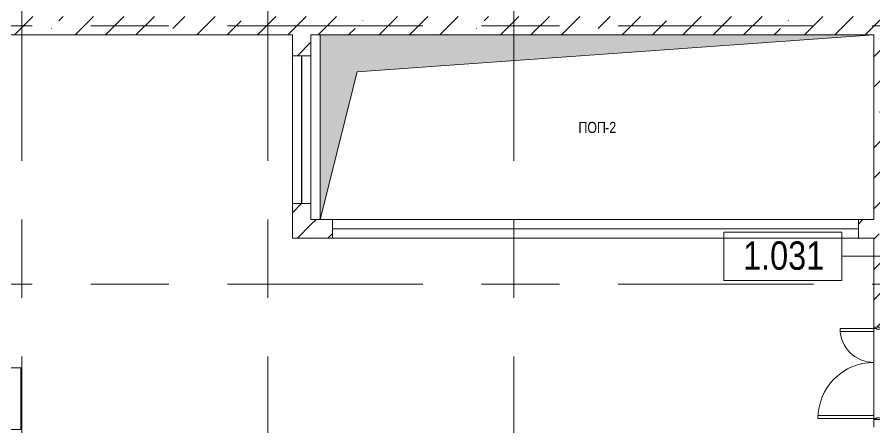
# Model space of a CAD drawing. Header units: millimetres. Extents: x 46431 to 216095, y -43515 to 31605.
# Drawn here: x 77855 to 91782, y -22400 to -15743 of the extents above; entities that cross this region are included whole.
import ezdxf

# ---------------------------------------------------------------- set-up
doc = ezdxf.new("R2010")
doc.units = ezdxf.units.MM
doc.linetypes.add('Осевые', pattern=[6350, 1270, -952.5, 3175, -952.5])
doc.linetypes.add('Сверху', pattern=[793.75, 476.25, -317.5])
for name, color, linetype, lineweight in [('Высотные отметки', 7, 'Continuous', 9), ('Двери', 7, 'Continuous', 9), ('Каркас_Импост', 7, 'Continuous', 9), ('Марки помещений', 7, 'Continuous', 9), ('Обобщенные модели', 7, 'Continuous', 9), ('Общие ребра', 7, 'Continuous', 9), ('Оси-2', 7, 'Осевые', 9), ('Панель', 7, 'Continuous', 9), ('Перекрытия', 7, 'Continuous', 9), ('Сверху', 7, 'Сверху', 9), ('Специальное оборудование', 7, 'Continuous', 9), ('Стены', 7, 'Continuous', 9), ('Стены-1', 7, 'Continuous', 18), ('Типовые аннотации', 7, 'Continuous', 9), ('Штриховка разреза-3', 7, 'Continuous', 9), ('Элементы узлов', 7, 'Continuous', 9), ('Элементы узлов-1', 7, 'Continuous', 5)]:
    doc.layers.add(name, color=color, linetype=linetype, lineweight=lineweight)
doc.layers.add('Обобщенные модели-1', color=7, linetype='Continuous', lineweight=9, true_color=0xffbc79)
doc.styles.add('Arial', font='Arial.ttf', dxfattribs={"width": 0.8, "height": 180})
doc.styles.add('Arial Narrow_1', font='Arial Narrow.ttf', dxfattribs={"height": 460})
pattern_1 = [(45, (0, 0), (-493.914, 493.914), []), (45, (493.9, 0), (-493.914, 493.914), [873.125, -174.625, 6.706, -167.919])]

# ---------------------------------------------------------------- blocks, each defined once
blk = doc.blocks.new('Дверь - Полуторная_001 - ДВ3_20-15-6256108-План 1-го этажа на отм_ -6_000')
at = {"layer": 'Двери'}
for p, q in [((-684, 1059), (-729, 1059)), ((-729, 1059), (-729, 150)), ((-684, 150), (-684, 1059)), ((684, 150), (684, 699)), ((684, 699), (729, 699)), ((729, 699), (729, 150)), ((-729, 150), (-684, 150)), ((729, 150), (684, 150))]:
    blk.add_line(p, q, dxfattribs=at)
for centre, radius, start, end in [((-729, 150), 909, 360, 90), ((729, 150), 549, 90, 180)]:
    blk.add_arc(centre, radius, start, end, dxfattribs=at)
at = {"layer": 'Каркас_Импост'}
for p, q in [((-730, 150), (-750, 150)), ((-750, 150), (-750, -150)), ((-730, 105), (-730, 150)), ((750, 150), (730, 150)), ((730, 150), (730, 105)), ((750, -150), (750, 150)), ((-720, 105), (-730, 105)), ((-720, -150), (-720, 105)), ((730, 105), (720, 105)), ((720, 105), (720, -150)), ((-750, -150), (-720, -150)), ((720, -150), (750, -150))]:
    blk.add_line(p, q, dxfattribs=at)
at = {"layer": 'Панель'}
for p, q in [((-729, 1059), (-684, 1059)), ((-729, 150), (-729, 1059)), ((-684, 1059), (-684, 150)), ((684, 699), (684, 150)), ((729, 699), (684, 699)), ((729, 150), (729, 699)), ((-684, 150), (-729, 150)), ((684, 150), (729, 150))]:
    blk.add_line(p, q, dxfattribs=at)
blk = doc.blocks.new('170_ОтверстиеПрямоугольноеВертикальное - 170_ОтверстиеПрямоугольноеВертикальное-5689026-План 1-го этажа на отм_ -6_000')
at = {"layer": 'Обобщенные модели'}
for p, q in [((-4500, -1500), (-4500, 1500)), ((-4500, 1500), (4500, 1500)), ((4500, 1500), (4500, -1500)), ((4500, -1500), (-4500, -1500))]:
    blk.add_line(p, q, dxfattribs=at)
blk = doc.blocks.new('M_Дверь-Проем - 8550 x 3000 mm-4711112-План 1-го этажа на отм_ -6_000')
at = {"layer": 'Сверху'}
blk.add_line((-4283, -150), (4267, -150), dxfattribs=at)
blk = doc.blocks.new('M_Дверь-Проем - 2400 x 3000 mm-4711225-План 1-го этажа на отм_ -6_000')
at = {"layer": 'Сверху'}
blk.add_line((-1208, -150), (1192, -150), dxfattribs=at)
blk = doc.blocks.new('АР_ОБ_Штора противодымная - Штора противопожарная ПШ7-7256442-План 1-го этажа на отм_ -6_000')
at = {"layer": 'Специальное оборудование'}
for p, q in [((4275, 152), (-4275, 152)), ((-4275, 152), (-4275, 2)), ((-4275, 0), (-4275, 150)), ((-4275, 150), (4275, 150)), ((-4275, 44), (-4275, 148)), ((4275, 2), (4275, 152)), ((4275, 150), (4275, 0)), ((4275, 148), (4275, 44)), ((-4275, 67), (-4275, 2)), ((-4275, 2), (-4275, 25)), ((4275, 0), (-4275, 0)), ((4275, 2), (4275, 67)), ((4275, 25), (4275, 2))]:
    blk.add_line(p, q, dxfattribs=at)
blk = doc.blocks.new('АР_ОБ_Штора противодымная - Штора противопожарная ПШ4-7256445-План 1-го этажа на отм_ -6_000')
at = {"layer": 'Специальное оборудование'}
for p, q in [((1200, 152), (-1200, 152)), ((-1200, 152), (-1200, 2)), ((-1200, 0), (-1200, 150)), ((-1200, 150), (1200, 150)), ((-1200, 44), (-1200, 148)), ((1200, 2), (1200, 152)), ((1200, 150), (1200, 0)), ((1200, 148), (1200, 44)), ((-1200, 67), (-1200, 2)), ((-1200, 2), (-1200, 25)), ((1200, 0), (-1200, 0)), ((1200, 2), (1200, 67)), ((1200, 25), (1200, 2))]:
    blk.add_line(p, q, dxfattribs=at)
blk = doc.blocks.new('Марка помещения_Р - Марка помещения-4575829-План 1-го этажа на отм_ -6_000')
at = {"layer": 'Марки помещений'}
for p, q in [((-4.79375, -1.95625), (-4.79375, 1.95625)), ((4.79375, 1.95625), (-4.79375, 1.95625)), ((4.79375, -1.95625), (4.79375, 1.95625)), ((4.79375, -1.95625), (-4.79375, -1.95625))]:
    blk.add_line(p, q, dxfattribs=at)
blk = doc.blocks.new('Высотные отметки - Высотная отметка - Рамка_14мм длина-4459141-План 1-го этажа на отм_ -6_000')
at = {"layer": 'Высотные отметки'}
for p, q in [((7, 5), (-7, 5)), ((-7, 5), (-7, 0)), ((7, 0), (7, 5)), ((-7, 0), (7, 0))]:
    blk.add_line(p, q, dxfattribs=at)

msp = doc.modelspace()

# ---------------------------------------------------------------- hatches: boundary and pattern name
at = {"layer": 'Штриховка разреза-3'}
h = msp.add_hatch(dxfattribs=at)
h.set_pattern_fill('FP_8', color=256, style=0, pattern_type=2)
h.set_pattern_definition(pattern_1)
h.paths.add_polyline_path([(91781.6, -16032.9), (104181.6, -16032.9), (104181.6, -15732.9), (77731.6, -15734.5), (77731.6, -16032.9), (90347.2, -16032.9)], flags=0)
h = msp.add_hatch(dxfattribs=at)
h.set_pattern_fill('FP_8', color=256, style=0, pattern_type=2)
h.set_pattern_definition(pattern_1)
h.paths.add_polyline_path([(82631.6, -19332.9), (82631.6, -18772.9), (82331.6, -18772.9), (82331.6, -19332.9)], flags=0)
h.paths.add_polyline_path([(82631.6, -16372.9), (82631.6, -16032.9), (82331.6, -16032.9), (82333.6, -16372.9), (82479.9, -16372.9)], flags=0)
h = msp.add_hatch(dxfattribs=at)
h.set_pattern_fill('FP_8', color=256, style=0, pattern_type=2)
h.set_pattern_definition(pattern_1)
h.paths.add_polyline_path([(91781.6, -31382.9), (92081.6, -31382.9), (92081.6, -31182.9), (91781.6, -31182.9)], flags=0)
h.paths.add_polyline_path([(92042.4, -30182.9), (92081.6, -30182.9), (92081.6, -22282.9), (91781.6, -22282.9), (91781.6, -30182.9)], flags=0)
h.paths.add_polyline_path([(92081.6, -20782.9), (92081.6, -16032.9), (91781.6, -16032.9), (91781.6, -20782.9), (92042.4, -20782.9)], flags=0)
h = msp.add_hatch(dxfattribs=at)
h.set_pattern_fill('FP_8', color=256, style=0, pattern_type=2)
h.set_pattern_definition(pattern_1)
h.paths.add_polyline_path([(82631.6, -19332.9), (82981.6, -19330.9), (82981.6, -19032.9), (82631.6, -19032.9)], flags=0)
h.paths.add_polyline_path([(91781.6, -19332.9), (91781.6, -19032.9), (91531.6, -19032.9), (91531.6, -19332.9), (91779.6, -19332.9)], flags=0)
at = {"layer": 'Элементы узлов-1'}
msp.add_hatch(color=256, dxfattribs=at).paths.add_polyline_path([(82781.6, -19032.9), (83381.6, -16632.9), (91781.6, -16032.9), (82781.6, -16032.9), (82781.6, -18801.4)], flags=0)

# ---------------------------------------------------------------- linework, layer by layer
at = {"layer": 'Марки помещений'}
msp.add_line((92445.4, -19628.7), (91262.1, -19628.7), dxfattribs=at)
at = {"layer": 'Обобщенные модели-1'}
for p, q in [((91781.6, -16032.9), (82781.6, -16032.9)), ((82781.6, -16032.9), (82781.6, -19032.9)), ((91781.6, -19032.9), (91781.6, -16032.9)), ((82781.6, -19032.9), (91781.6, -19032.9))]:
    msp.add_line(p, q, dxfattribs=at)
at = {"layer": 'Общие ребра'}
for p, q in [((82331.6, -16032.9), (82331.6, -16372.9)), ((82631.6, -16372.9), (82631.6, -16032.9)), ((82331.6, -18772.9), (82331.6, -19332.9)), ((82631.6, -19032.9), (82631.6, -18772.9)), ((82981.6, -19032.9), (82633.6, -19032.9)), ((91781.6, -19032.9), (91531.6, -19032.9)), ((82631.6, -19332.9), (82981.6, -19332.9)), ((91531.6, -19332.9), (91779.6, -19332.9)), ((91781.6, -19332.9), (91781.6, -20782.9)), ((91781.6, -22282.9), (91781.6, -22397.9))]:
    msp.add_line(p, q, dxfattribs=at)
at = {"layer": 'Оси-2'}
for p, q in [((77931.6, 25417.1), (77931.6, -41733.9)), ((81931.6, 25417.1), (81931.6, -41733.9)), ((85931.6, 25417.1), (85931.6, -41733.9)), ((150171.6, -15882.9), (50527.1, -15882.9)), ((150171.6, -20082.9), (50527.1, -20082.9))]:
    msp.add_line(p, q, dxfattribs=at)
at = {"layer": 'Перекрытия'}
for p, q in [((82331.6, -16032.9), (77731.6, -16032.9)), ((82331.6, -16372.9), (82331.6, -16032.9)), ((82781.6, -19032.9), (82781.6, -16032.9)), ((82781.6, -16032.9), (91781.6, -16032.9)), ((91781.6, -16032.9), (91781.6, -19032.9)), ((91781.6, -16032.9), (91781.6, -19032.9)), ((82631.6, -16372.9), (82331.6, -16372.9)), ((82631.6, -18772.9), (82631.6, -16372.9)), ((82331.6, -19332.9), (82331.6, -18772.9)), ((82331.6, -18772.9), (82631.6, -18772.9)), ((91781.6, -19032.9), (82781.6, -19032.9)), ((91781.6, -19032.9), (82781.6, -19032.9)), ((91531.6, -19032.9), (82981.6, -19032.9)), ((82981.6, -19032.9), (82981.6, -19332.9)), ((91531.6, -19332.9), (91531.6, -19032.9)), ((82981.6, -19332.9), (82331.6, -19332.9)), ((91781.6, -19332.9), (91531.6, -19332.9)), ((91781.6, -20782.9), (91781.6, -19332.9)), ((92081.6, -20782.9), (91781.6, -20782.9)), ((91781.6, -22402.9), (91781.6, -22282.9)), ((91781.6, -22282.9), (92081.6, -22282.9))]:
    msp.add_line(p, q, dxfattribs=at)
at = {"layer": 'Стены'}
for p, q in [((91781.6, -20782.9), (92081.6, -20782.9)), ((91781.6, -22282.9), (91781.6, -20782.9)), ((92081.6, -22282.9), (91781.6, -22282.9))]:
    msp.add_line(p, q, dxfattribs=at)
at = {"layer": 'Стены-1'}
for p, q in [((77731.6, -16032.9), (82331.6, -16032.9)), ((82631.6, -16032.9), (91781.6, -16032.9)), ((91781.6, -16032.9), (91781.6, -19032.9)), ((82331.6, -16372.9), (82631.6, -16372.9)), ((82631.6, -18772.9), (82331.6, -18772.9)), ((82633.6, -19032.9), (82631.6, -19032.9)), ((82981.6, -19332.9), (82981.6, -19032.9)), ((91531.6, -19032.9), (91531.6, -19332.9)), ((82331.6, -19332.9), (82631.6, -19332.9)), ((91779.6, -19332.9), (91781.6, -19332.9)), ((91781.6, -20782.9), (92081.6, -20782.9)), ((92081.6, -22282.9), (91781.6, -22282.9)), ((91781.6, -22397.9), (91781.6, -22402.9))]:
    msp.add_line(p, q, dxfattribs=at)
at = {"layer": 'Элементы узлов'}
for p, q in [((91781.6, -16032.9), (82781.6, -16032.9)), ((82781.6, -16032.9), (82781.6, -19032.9)), ((91781.6, -16032.9), (83381.6, -16632.9)), ((83381.6, -16632.9), (91781.6, -16032.9)), ((91781.6, -19032.9), (91781.6, -16032.9)), ((83381.6, -16632.9), (82781.6, -19032.9)), ((82781.6, -19032.9), (83381.6, -16632.9)), ((82781.6, -19032.9), (91781.6, -19032.9))]:
    msp.add_line(p, q, dxfattribs=at)

# ---------------------------------------------------------------- block references
at = {"layer": 'Высотные отметки', "xscale": 199.9999999999999, "yscale": 199.9999999999999, "zscale": 199.9999999999999}
msp.add_blockref('Высотные отметки - Высотная отметка - Рамка_14мм длина-4459141-План 1-го этажа на отм_ -6_000', (76513.7, -22442.8), dxfattribs=at)
at = {"layer": 'Двери'}
for name, p, rotation in [('M_Дверь-Проем - 2400 x 3000 mm-4711225-План 1-го этажа на отм_ -6_000', (82481.6, -17564.7), 90), ('M_Дверь-Проем - 8550 x 3000 mm-4711112-План 1-го этажа на отм_ -6_000', (87248.4, -19182.9), 180), ('Дверь - Полуторная_001 - ДВ3_20-15-6256108-План 1-го этажа на отм_ -6_000', (91931.6, -21532.9), 90)]:
    msp.add_blockref(name, p, dxfattribs=dict(at, rotation=rotation))
at = {"layer": 'Марки помещений', "xscale": 199.9999999999999, "yscale": 199.9999999999999, "zscale": 199.9999999999999}
msp.add_blockref('Марка помещения_Р - Марка помещения-4575829-План 1-го этажа на отм_ -6_000', (90303.4, -19628.7), dxfattribs=at)
at = {"layer": 'Обобщенные модели'}
msp.add_blockref('170_ОтверстиеПрямоугольноеВертикальное - 170_ОтверстиеПрямоугольноеВертикальное-5689026-План 1-го этажа на отм_ -6_000', (87281.6, -17532.9), dxfattribs=at)
at = {"layer": 'Специальное оборудование', "rotation": 270.0000000000002}
msp.add_blockref('АР_ОБ_Штора противодымная - Штора противопожарная ПШ4-7256445-План 1-го этажа на отм_ -6_000', (82329.9, -17572.9), dxfattribs=at)
at = {"layer": 'Специальное оборудование'}
msp.add_blockref('АР_ОБ_Штора противодымная - Штора противопожарная ПШ7-7256442-План 1-го этажа на отм_ -6_000', (87256.6, -19334.6), dxfattribs=at)

# ---------------------------------------------------------------- texts
at = {"layer": 'Марки помещений', "insert": (89655.5, -19386.8), "char_height": 460, "width": 1587.341, "attachment_point": 1, "style": 'Arial Narrow_1'}
msp.add_mtext('1.031', dxfattribs=at)
at = {"layer": 'Типовые аннотации', "char_height": 180, "attachment_point": 1, "style": 'Arial'}
for s, insert, width in [('ПОП', (86979.4, -17444.9), 525.907), ('-2', (87413.4, -17444.9), 218.059)]:
    msp.add_mtext(s, dxfattribs=dict(at, insert=insert, width=width))

doc.saveas('drawing.dxf')
